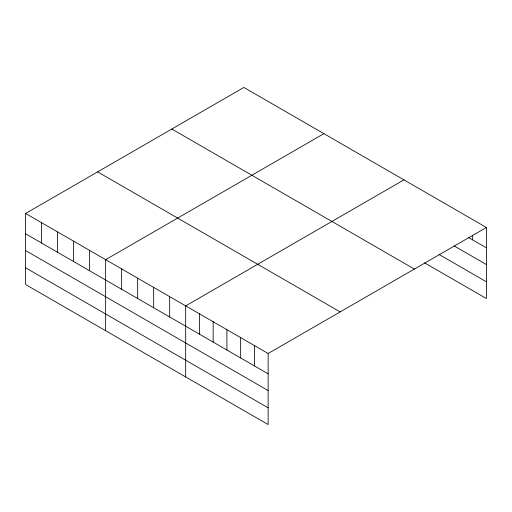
<?xml version="1.0" encoding="UTF-8"?>
<svg xmlns="http://www.w3.org/2000/svg" width="512" height="512" viewBox="0 0 512 512"><rect width="100%" height="100%" fill="white"/><g stroke="black" fill="none" stroke-linecap="round" stroke-linejoin="round"><path stroke-width="0.77" d="M25.6 213.466L268.141 353.491L268.141 424.55L25.6 284.518L25.6 213.466L243.859 87.45L486.4 227.482L486.4 298.534L424.55 262.829M323.898 133.664L105.638 259.674L105.638 330.726M403.936 179.872L185.677 305.882L185.677 376.934M268.141 353.491L486.4 227.482M468.531 237.504L486.4 247.821M454.099 245.914L486.4 264.557M438.982 254.426L486.4 281.798M171.834 129.037L414.374 269.069M97.626 171.878L340.166 311.91M25.6 233.805L268.141 373.83M25.6 250.541L268.141 390.566M25.6 267.782L268.141 407.814M472.653 235.194L472.653 239.885M254.4 345.555L254.4 365.894M240.653 337.626L240.653 357.965M226.912 329.69L226.912 350.029M213.165 321.754L213.165 342.093M199.424 313.818L199.424 334.157M169.67 296.64L169.67 316.979M153.664 287.398L153.664 307.738M137.658 278.157L137.658 298.496M121.645 268.915L121.645 289.254M89.632 250.432L89.632 270.771M73.626 241.19L73.626 261.53M57.613 231.949L57.613 252.288M41.606 222.707L41.606 243.046"/></g></svg>
